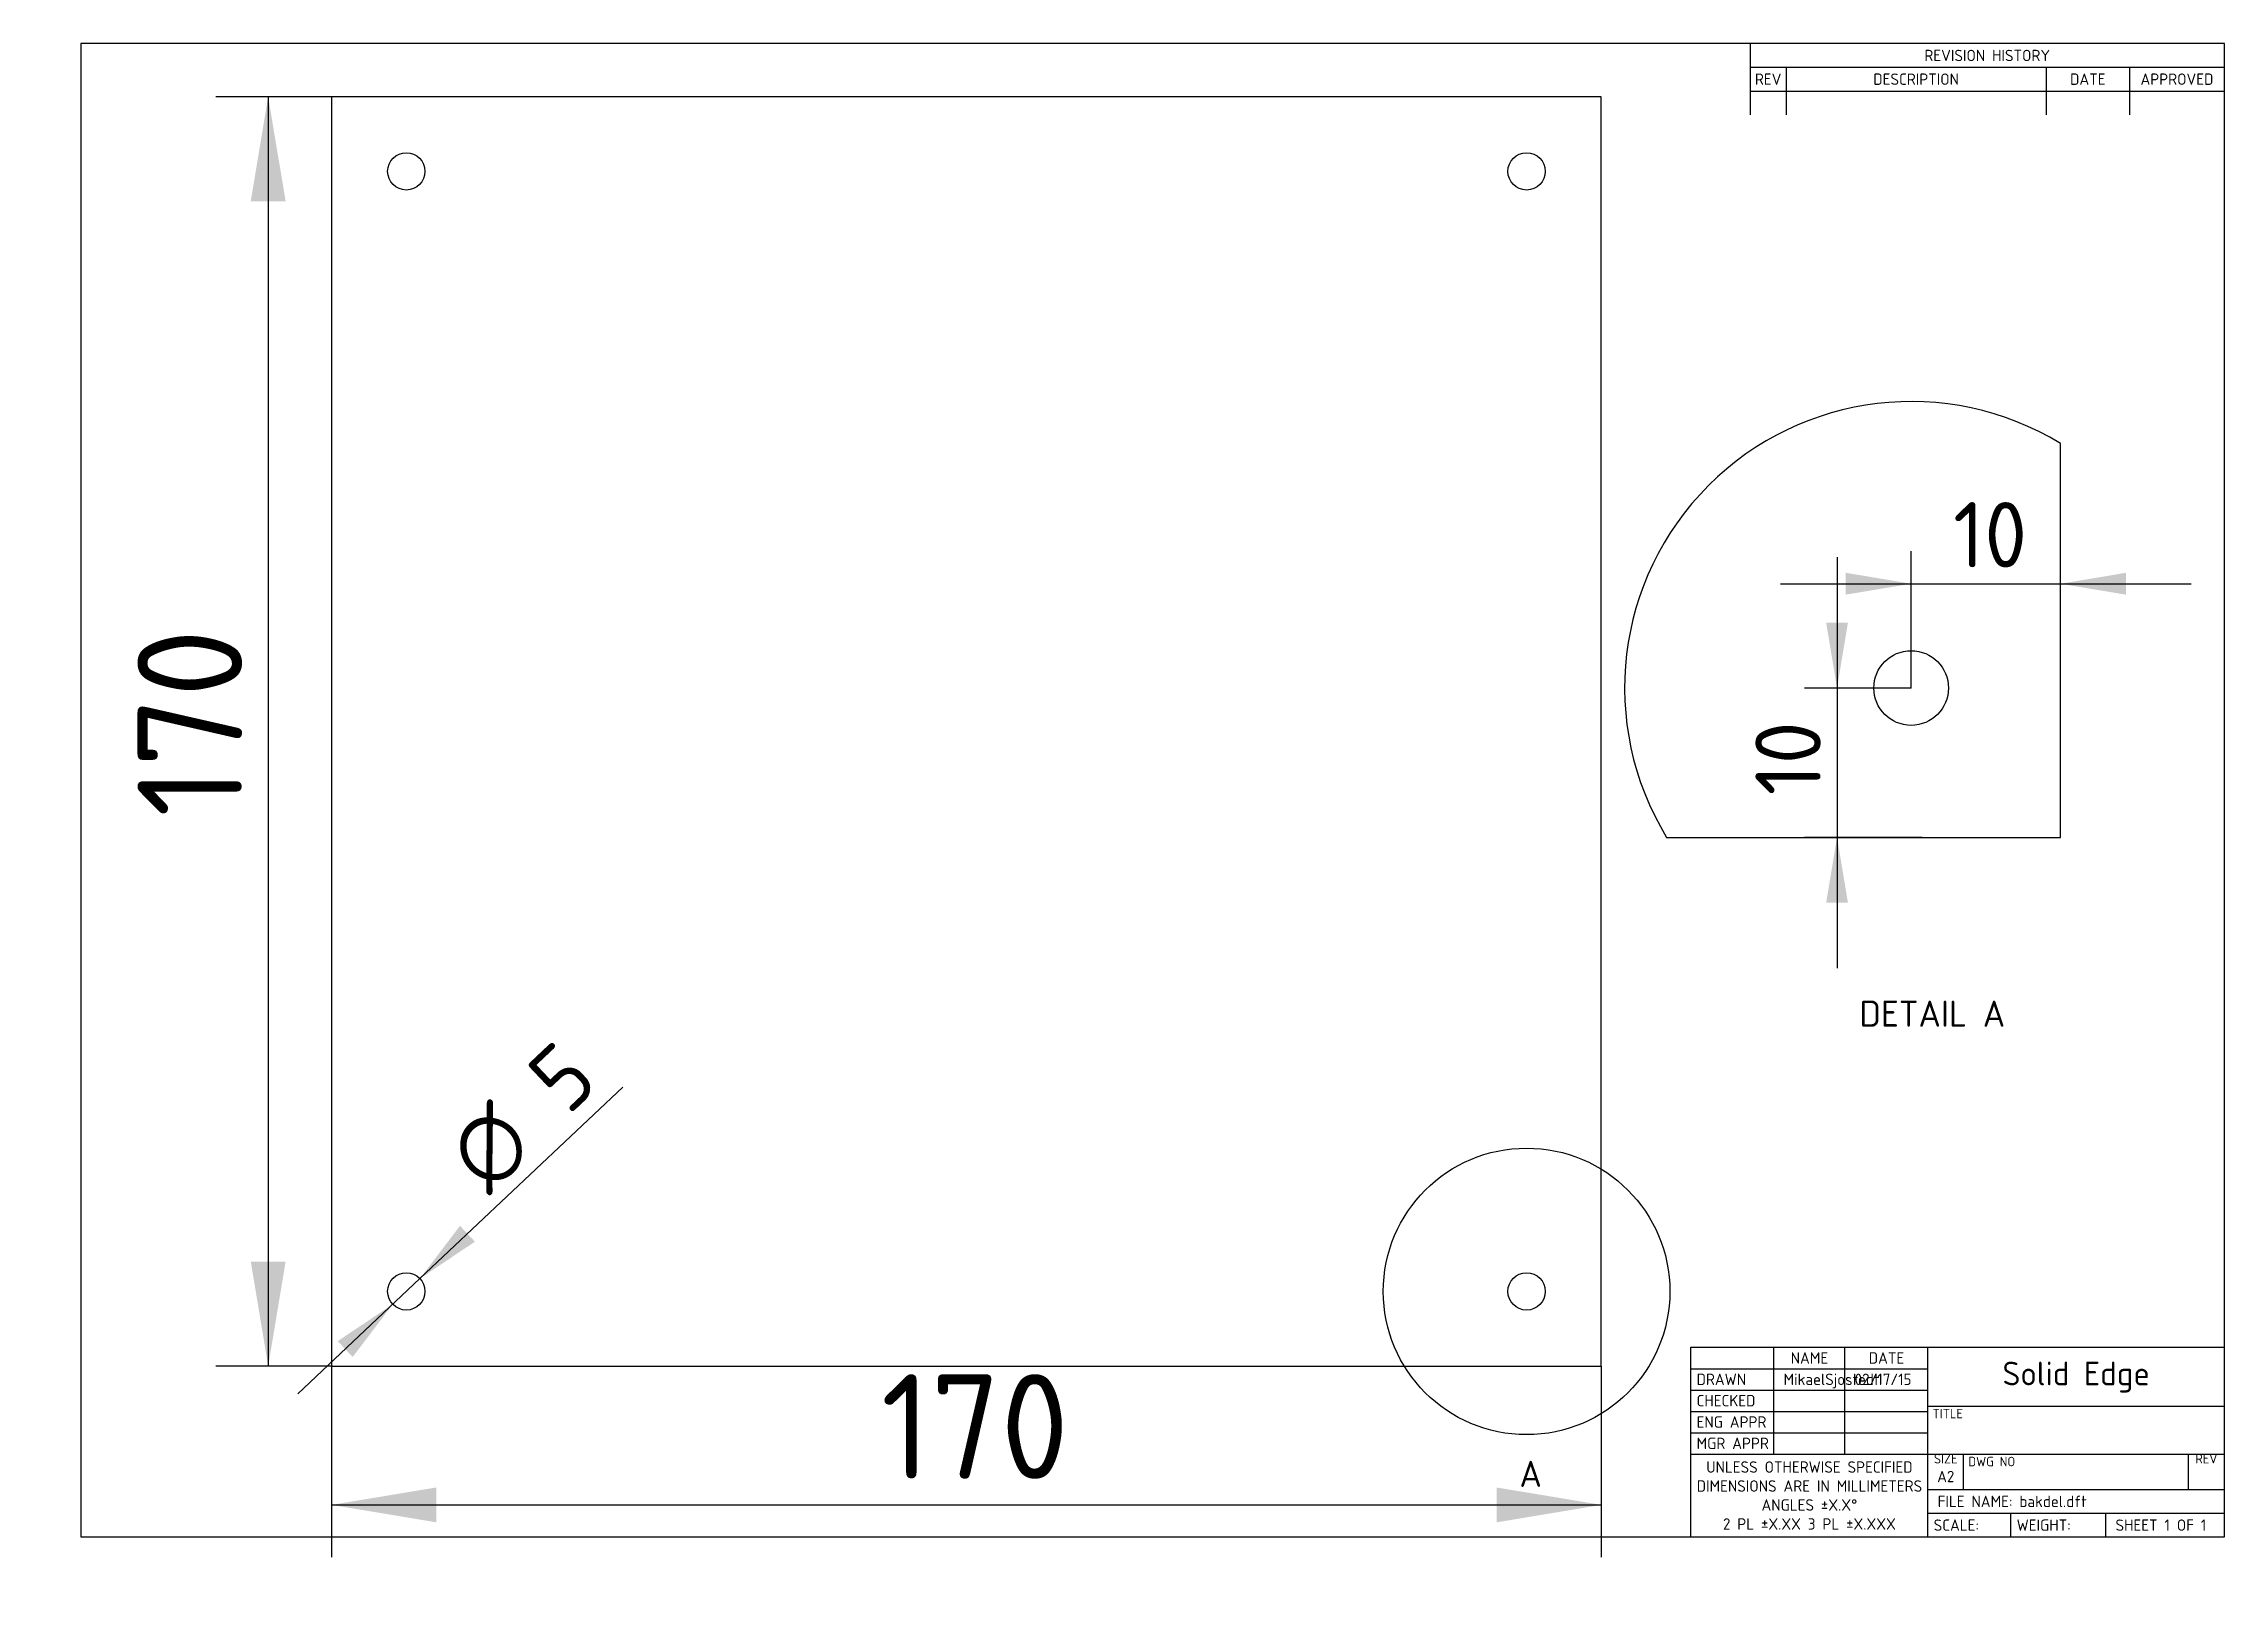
# Model space of a CAD drawing. Header units: millimetres. Extents: x 0 to 584, y -5 to 410.
import ezdxf
from ezdxf import colors
from ezdxf.entities.mleader import LeaderData, LeaderLine
from ezdxf.enums import TextEntityAlignment as Align
from ezdxf.lldxf.tags import DXFTag
from ezdxf.math import Vec2, Vec3

# ---------------------------------------------------------------- set-up
doc = ezdxf.new("R2010")
doc.units = ezdxf.units.MM
doc.layers.add('BAKDEL', color=7, linetype='Continuous')
doc.layers.add('Default', color=7, linetype='Continuous')
doc.styles.add('SEACAD_Solid_Edge_ISO', font='seiso.ttf')
doc.styles.add('SEACAD_Solid_Edge_ISO1_Symbols', font='semeci1.ttf')
tags = doc.linetypes.add('CENTER2', pattern=[28.575, 19.05, -3.175, 3.175, -3.175]).pattern_tags.tags
tags[10:11] = [DXFTag(74, 4), DXFTag(75, 0), DXFTag(340, '0'), DXFTag(46, 0.0), DXFTag(50, 0.0), DXFTag(44, 0.0), DXFTag(45, 0.0)]
tags[8:9] = [DXFTag(74, 4), DXFTag(75, 0), DXFTag(340, '0'), DXFTag(46, 0.0), DXFTag(50, 0.0), DXFTag(44, 0.0), DXFTag(45, 0.0)]
tags[6:7] = [DXFTag(74, 4), DXFTag(75, 0), DXFTag(340, '0'), DXFTag(46, 0.0), DXFTag(50, 0.0), DXFTag(44, 0.0), DXFTag(45, 0.0)]
tags[4:5] = [DXFTag(74, 4), DXFTag(75, 0), DXFTag(340, '0'), DXFTag(46, 0.0), DXFTag(50, 0.0), DXFTag(44, 0.0), DXFTag(45, 0.0)]
doc.dimstyles.new('ISO', dxfattribs={"dimtxt": 28, "dimasz": 28, "dimexe": 14, "dimexo": 0, "dimgap": 14, "dimtad": 1, "dimlfac": 0.5, "dimtxsty": 'SEACAD_Solid_Edge_ISO', "dimblk1": '_SE_FILLED', "dimblk2": '_SE_FILLED', "dimsah": 1, "dimcen": 14, "dimadec": 0, "dimazin": 0, "dimtfac": 1, "dimtmove": 0, "dimatfit": 3, "dimfxl": 0, "dimtolj": 1, "dimarcsym": 0})

# ---------------------------------------------------------------- blocks, each defined once
blk = doc.blocks.new('SE')
at = {"layer": 'BAKDEL', "color": 7, "linetype": 'Continuous'}
for p, q in [((77.13, 395.78), (77.13, 55.78)), ((417.13, 395.78), (77.13, 395.78)), ((417.13, 55.78), (417.13, 395.78)), ((77.13, 55.78), (417.13, 55.78))]:
    blk.add_line(p, q, dxfattribs=at)
for centre in [(97.13, 375.78), (397.13, 375.78), (97.13, 75.78), (397.13, 75.78)]:
    blk.add_circle(centre, 5, dxfattribs=at)
blk = doc.blocks.new('DMBLK9')
at = {"layer": 'Default', "linetype": 'Continuous'}
for points in [[(105.13, 13.93), (105.13, 23.26), (77.13, 18.6)], [(389.13, 13.93), (417.13, 18.6), (389.13, 23.26)]]:
    blk.add_hatch(color=7, dxfattribs=at).paths.add_polyline_path(points)
at = {"layer": 'Default', "color": 7, "linetype": 'Continuous'}
for p, q in [((77.13, 55.78), (77.13, 4.6)), ((417.13, 55.78), (417.13, 4.6)), ((77.13, 18.6), (417.13, 18.6))]:
    blk.add_line(p, q, dxfattribs=at)
at = {"layer": 'Default', "color": 7, "linetype": 'Continuous', "style": 'SEACAD_Solid_Edge_ISO'}
blk.add_text('170', height=28, dxfattribs=at).set_placement((224.22, 53.6), align=Align.TOP_LEFT)
blk = doc.blocks.new('_SE_FILLED')
at = {"color": 0}
blk.add_line((0, 0), (-1, 0), dxfattribs=at)
blk.add_solid([(0, 0), (-1, -0.1665), (-1, 0.1665), (0, 0)], dxfattribs=at)
blk = doc.blocks.new('DMBLK10')
at = {"layer": 'Default', "linetype": 'Continuous'}
for points in [[(55.47, 367.78), (64.81, 367.78), (60.14, 395.78)], [(55.47, 83.78), (60.14, 55.78), (64.81, 83.78)]]:
    blk.add_hatch(color=7, dxfattribs=at).paths.add_polyline_path(points)
at = {"layer": 'Default', "color": 7, "linetype": 'Continuous'}
for p, q in [((77.13, 395.78), (46.14, 395.78)), ((60.14, 395.78), (60.14, 55.78)), ((77.13, 55.78), (46.14, 55.78))]:
    blk.add_line(p, q, dxfattribs=at)
at = {"layer": 'Default', "color": 7, "linetype": 'Continuous', "style": 'SEACAD_Solid_Edge_ISO'}
blk.add_text('170', height=28, rotation=90, dxfattribs=at).set_placement((25.14, 202.87), align=Align.TOP_LEFT)
blk = doc.blocks.new('DMBLK11')
at = {"layer": 'Default', "linetype": 'Continuous'}
for points in [[(111.5, 93.34), (100.77, 79.21), (115.5, 89.1)], [(78.77, 62.46), (82.77, 58.21), (93.5, 72.34)]]:
    blk.add_hatch(color=7, dxfattribs=at).paths.add_polyline_path(points)
at = {"layer": 'Default', "color": 7, "linetype": 'Continuous'}
for p, q in [((100.77, 79.21), (155.14, 130.51)), ((68.04, 48.32), (100.77, 79.21))]:
    blk.add_line(p, q, dxfattribs=at)
for s, style, p in [('5', 'SEACAD_Solid_Edge_ISO', (128.44, 135.39)), ('O', 'SEACAD_Solid_Edge_ISO1_Symbols', (106.63, 114.81))]:
    blk.add_text(s, height=17.5, rotation=43.33732, dxfattribs=dict(at, style=style)).set_placement(p, align=Align.TOP_LEFT)
blk = doc.blocks.new('SE2')
at = {"color": 7, "linetype": 'Continuous', "style": 'SEACAD_Solid_Edge_ISO'}
blk.add_text('A', height=7, dxfattribs=at).set_placement((395.22, 30.41), align=Align.TOP_LEFT)
blk = doc.blocks.new('SE1')
at = {"layer": 'Default', "color": 7, "linetype": 'CENTER2'}
blk.add_circle((397.13, 75.78), 38.37, dxfattribs=at)
at = {"layer": 'Default'}
blk.add_blockref('SE2', (0, 0), dxfattribs=at)
blk = doc.blocks.new('SE3')
at = {"layer": 'BAKDEL', "color": 7, "linetype": 'Continuous'}
for p, q in [((540.12, 197.4), (540.12, 302.88)), ((434.64, 197.4), (540.12, 197.4))]:
    blk.add_line(p, q, dxfattribs=at)
blk.add_circle((500.12, 237.4), 10, dxfattribs=at)
blk = doc.blocks.new('SE6')
at = {"layer": 'Default', "color": 7, "linetype": 'Continuous'}
blk.add_arc((500.12, 237.4), 76.73, 58.58058, 211.41942, dxfattribs=at)
blk = doc.blocks.new('SE5')
blk.add_blockref('SE6', (0, 0))
blk = doc.blocks.new('SE4')
at = {"layer": 'Default'}
blk.add_blockref('SE5', (0, 0), dxfattribs=at)
blk = doc.blocks.new('DMBLK12')
at = {"layer": 'Default', "linetype": 'Continuous'}
for points in [[(482.62, 268.25), (482.62, 262.41), (500.12, 265.33)], [(557.62, 268.25), (540.12, 265.33), (557.62, 262.41)]]:
    blk.add_hatch(color=7, dxfattribs=at).paths.add_polyline_path(points)
at = {"layer": 'Default', "color": 7, "linetype": 'Continuous'}
for p, q in [((500.12, 237.4), (500.12, 274.08)), ((540.12, 238.87), (540.12, 274.08)), ((465.12, 265.33), (575.12, 265.33))]:
    blk.add_line(p, q, dxfattribs=at)
at = {"layer": 'Default', "color": 7, "linetype": 'Continuous', "style": 'SEACAD_Solid_Edge_ISO'}
blk.add_text('10', height=17.5, dxfattribs=at).set_placement((511.37, 287.2), align=Align.TOP_LEFT)
blk = doc.blocks.new('DMBLK13')
at = {"layer": 'Default', "linetype": 'Continuous'}
for points in [[(477.36, 254.9), (480.27, 237.4), (483.19, 254.9)], [(477.36, 179.9), (483.19, 179.9), (480.27, 197.4)]]:
    blk.add_hatch(color=7, dxfattribs=at).paths.add_polyline_path(points)
at = {"layer": 'Default', "color": 7, "linetype": 'Continuous'}
for p, q in [((480.27, 272.4), (480.27, 162.4)), ((500.12, 237.4), (471.52, 237.4)), ((503.06, 197.4), (471.52, 197.4))]:
    blk.add_line(p, q, dxfattribs=at)
at = {"layer": 'Default', "color": 7, "linetype": 'Continuous', "style": 'SEACAD_Solid_Edge_ISO'}
blk.add_text('10', height=17.5, rotation=90, dxfattribs=at).set_placement((458.4, 208.65), align=Align.TOP_LEFT)
blk = doc.blocks.new('_DOT')
at = {"color": 0, "linetype": 'ByBlock', "lineweight": -2}
blk.add_line((-0.5, 0), (-1, 0), dxfattribs=at)
at = {"color": 0, "linetype": 'ByBlock', "const_width": 0.5}
blk.add_lwpolyline([(-0.25, 0, 1), (0.25, 0, 1)], format="xyb", close=True, dxfattribs=at)

msp = doc.modelspace()

# ---------------------------------------------------------------- linework, layer by layer
at = {"layer": 'Default', "color": 7, "linetype": 'Continuous'}
for p, q in [((584, 410), (10, 410)), ((10, 410), (10, 10)), ((457, 410), (457, 390.95)), ((584, 10), (584, 410)), ((457, 403.65), (584, 403.65)), ((466.652, 403.65), (466.652, 390.95)), ((536.248, 403.65), (536.248, 390.95)), ((558.6, 403.65), (558.6, 390.95)), ((457, 397.3), (584, 397.3)), ((441.125, 10), (441.125, 60.8)), ((441.125, 60.8), (584, 60.8)), ((463.35, 32.225), (463.35, 60.8)), ((482.4, 32.225), (482.4, 60.8)), ((504.625, 10), (504.625, 60.8)), ((441.125, 55.085), (504.625, 55.085)), ((441.125, 49.37), (504.625, 49.37)), ((441.125, 43.655), (504.625, 43.655)), ((504.625, 45.052), (584, 45.052)), ((441.125, 37.94), (504.625, 37.94)), ((441.125, 32.225), (584, 32.225)), ((514.15, 22.7), (514.15, 32.098)), ((574.348, 22.7), (574.348, 32.098)), ((504.625, 22.7), (584, 22.7)), ((504.625, 16.35), (584, 16.35)), ((526.85, 10), (526.85, 16.35)), ((552.25, 10), (552.25, 16.35)), ((10, 10), (584, 10))]:
    msp.add_line(p, q, dxfattribs=at)

# ---------------------------------------------------------------- block references
at = {"layer": 'Default'}
for name in ['SE', 'SE4', 'SE3', 'SE1']:
    msp.add_blockref(name, (0, 0), dxfattribs=at)

# ---------------------------------------------------------------- texts
at = {"layer": 'Default', "color": 7, "linetype": 'Continuous', "style": 'SEACAD_Solid_Edge_ISO'}
msp.add_text('DETAIL A', height=7, dxfattribs=at).set_placement((486.278, 153.669), align=Align.TOP_LEFT)
at = {"layer": 'Default', "char_height": 2.5}
for s, insert, width, attachment_point in [('{\\fSolid Edge ISO|b0||i0||c0|p34;\\C7;\\H3.048;\\W1.;REVISION HISTORY}', (520.5, 406.825), 127, 5), ('{\\fSolid Edge ISO|b0||i0||c0|p34;\\C7;\\H3.048;\\W1.;REV}', (461.826, 400.475), 9.652, 5), ('{\\fSolid Edge ISO|b0||i0||c0|p34;\\C7;\\H3.048;\\W1.;DESCRIPTION}', (501.45, 400.475), 69.596, 5), ('{\\fSolid Edge ISO|b0||i0||c0|p34;\\C7;\\H3.048;\\W1.;DATE}', (547.424, 400.475), 22.352, 5), ('{\\fSolid Edge ISO|b0||i0||c0|p34;\\C7;\\H3.048;\\W1.;APPROVED}', (571.3, 400.475), 25.4, 5), ('{\\fSolid Edge ISO|b0||i0||c0|p34;\\C7;\\H3.048;\\W1.;NAME}', (472.875, 57.943), 19.05, 5), ('{\\fSolid Edge ISO|b0||i0||c0|p34;\\C7;\\H3.048;\\W1.;DATE}', (493.512, 57.943), 22.225, 5), ('{\\fSolid Edge ISO|b0||i0||c0|p34;\\C7;\\H3.048;\\W1.;DRAWN}', (442.649, 52.228), 20.701, 4), ('{\\fSolid Edge ISO|b1||i0||c0|p34;\\C7;\\H6.35;\\W1.;Solid Edge}', (544.312, 52.831), 79.375, 5), ('{\\fSolid Edge ISO|b0||i0||c0|p34;\\C7;\\H3.048;\\W1.;CHECKED}', (442.649, 46.513), 20.701, 4), ('{\\fSolid Edge ISO|b0||i0||c0|p34;\\C7;\\H3.048;\\W1.;ENG APPR}', (442.649, 40.797), 20.701, 4), ('{\\fSolid Edge ISO|b0||i0||c0|p34;\\C7;\\H2.54;\\W1.;TITLE}', (505.895, 44.302), 78.105, 1), ('{\\fSolid Edge ISO|b0||i0||c0|p34;\\C7;\\H3.048;\\W1.;MGR APPR}', (442.649, 35.083), 20.701, 4), ('{\\fSolid Edge ISO|b0||i0||c0|p34;\\C7;\\H3.048;\\W1.;UNLESS OTHERWISE SPECIFIED\\P}{\\fSolid Edge ISO|b0||i0||c0|p34;\\C7;\\H3.048;\\W1.;DIMENSIONS ARE IN MILLIMETERS\\P}{\\fSolid Edge ISO|b0||i0||c0|p34;\\C7;\\H3.048;\\W1.;ANGLES ±X.X°\\P}{\\fSolid Edge ISO|b0||i0||c0|p34;\\C7;\\H3.048;\\W1.;2 PL ±X.XX 3 PL ±X.XXX}', (472.875, 21.113), 63.5, 5), ('{\\fSolid Edge ISO|b0||i0||c0|p34;\\C7;\\H2.54;\\W1.;SIZE}', (509.387, 32.225), 9.525, 2), ('{\\fSolid Edge ISO|b0||i0||c0|p34;\\C7;\\H2.54;\\W1.;DWG NO}', (515.42, 31.475), 58.928, 1), ('{\\fSolid Edge ISO|b0||i0||c0|p34;\\C7;\\H2.54;\\W1.;REV}', (579.174, 32.225), 9.652, 2), ('{\\fSolid Edge ISO|b1||i0||c0|p34;\\C7;\\H3.048;\\W1.;A2}', (509.387, 26.192), 9.525, 5), ('{\\fSolid Edge ISO|b0||i0||c0|p34;\\C7;\\H3.048;\\W1.;SCALE:}', (506.149, 13.175), 20.701, 4), ('{\\fSolid Edge ISO|b0||i0||c0|p34;\\C7;\\H3.048;\\W1.;WEIGHT:}', (528.374, 13.175), 23.876, 4)]:
    msp.add_mtext(s, dxfattribs=dict(at, insert=insert, width=width, attachment_point=attachment_point))

# ---------------------------------------------------------------- dimensions: what is measured, and where the dimension line sits
at = {"layer": 'Default', "color": 7, "linetype": 'Continuous'}
for base, p1, p2, angle, picture, middle in [((60.139, 395.775), (77.134, 395.775), (77.134, 55.775), 270, 'DMBLK10', (60.139, 225.775)), ((77.134, 18.597), (77.134, 55.775), (417.134, 55.775), 0, 'DMBLK9', (247.134, 18.597))]:
    dim = msp.add_linear_dim(base=base, p1=p1, p2=p2, angle=angle, text='\\A1;<>', dimstyle='ISO', dxfattribs=at)
    dim.commit()
    dim.dimension.update_dxf_attribs({"geometry": picture, "text_midpoint": middle, "dimtype": 161})
dim = msp.add_linear_dim(base=(540.119, 265.329), p1=(500.119, 237.4), p2=(540.119, 197.4), text='\\A1;<>', dimstyle='ISO', override={"dimtxt": 17.5, "dimasz": 17.5, "dimexe": 8.75, "dimgap": 8.75, "dimlfac": 0.25, "dimcen": 8.75}, dxfattribs=at)
dim.commit()
dim.dimension.update_dxf_attribs({"geometry": 'DMBLK12', "text_midpoint": (520.119, 265.329), "dimtype": 160})
dim = msp.add_linear_dim(base=(480.275, 197.4), p1=(500.119, 237.4), p2=(540.119, 197.4), angle=90, text='\\A1;<>', dimstyle='ISO', override={"dimtxt": 17.5, "dimasz": 17.5, "dimexe": 8.75, "dimgap": 8.75, "dimlfac": 0.25, "dimcen": 8.75}, dxfattribs=at)
dim.commit()
dim.dimension.update_dxf_attribs({"geometry": 'DMBLK13', "text_midpoint": (480.275, 217.4), "dimtype": 160})
dim = msp.add_diameter_dim_2p(p1=(93.497, 72.344), p2=(100.771, 79.207), text='\\A1;<>', dimstyle='ISO', override={"dimtxt": 17.5, "dimasz": 17.5, "dimexe": 8.75, "dimgap": 8.75, "dimcen": 8.75, "dimtmove": 1}, dxfattribs=at)
dim.commit()
dim.dimension.update_dxf_attribs({"geometry": 'DMBLK11', "text_midpoint": (117.188, 94.698), "dimtype": 163})

# ---------------------------------------------------------------- leaders
ml = msp.add_multileader_mtext('Standard', dxfattribs=at)
ml.set_content('\\pxsm0.9;{\\fSolid Edge ISO|c0|p34;\\W1.;MikaelSjostedt\\P}', color=256)
ml.set_leader_properties(linetype='ByLayer')
ml.set_arrow_properties(name='DOT')
ml.build(insert=Vec2(0, 0))
ml.multileader.update_dxf_attribs({"leader_type": 0, "dogleg_length": 0, "arrow_head_size": 3.048})
ctx = ml.context
ctx.base_point, ctx.char_height, ctx.arrow_head_size, ctx.landing_gap_size = Vec3(463.941, 53.752), 3.048, 3.048, 1.067
notes = []
notes.append((ctx, [(0, (0, 0, 0), (0, 0), (1, 0), 1, [])]))
ctx.mtext.insert = Vec3(465.941, 53.752)
ml = msp.add_multileader_mtext('Standard', dxfattribs=at)
ml.set_content('\\pxsm0.9;{\\fSolid Edge ISO|c0|p34;\\W1.;02/17/15\\P}', color=256)
ml.set_leader_properties(linetype='ByLayer')
ml.set_arrow_properties(name='DOT')
ml.build(insert=Vec2(0, 0))
ml.multileader.update_dxf_attribs({"leader_type": 0, "dogleg_length": 0, "arrow_head_size": 3.048})
ctx = ml.context
ctx.base_point, ctx.char_height, ctx.arrow_head_size, ctx.landing_gap_size = Vec3(482.991, 53.752), 3.048, 3.048, 1.067
notes.append((ctx, [(0, (0, 0, 0), (0, 0), (1, 0), 1, [])]))
ctx.mtext.insert = Vec3(484.991, 53.752)
ml = msp.add_multileader_mtext('Standard', dxfattribs=at)
ml.set_content('\\pxsm0.9;{\\fSolid Edge ISO|c0|p34;\\W1.;FILE NAME: bakdel.dft\\P}', color=256)
ml.set_leader_properties(linetype='ByLayer')
ml.set_arrow_properties(name='DOT')
ml.build(insert=Vec2(0, 0))
ml.multileader.update_dxf_attribs({"leader_type": 0, "dogleg_length": 0, "arrow_head_size": 3.048})
ctx = ml.context
ctx.base_point, ctx.char_height, ctx.arrow_head_size, ctx.landing_gap_size = Vec3(505.216, 21.049), 3.048, 3.048, 1.067
notes.append((ctx, [(0, (0, 0, 0), (0, 0), (1, 0), 1, [])]))
ctx.mtext.insert = Vec3(507.216, 21.049)
ml = msp.add_multileader_mtext('Standard', dxfattribs=at)
ml.set_content('\\pxsm0.9;{\\fSolid Edge ISO|c0|p34;\\W1.;SHEET 1 OF 1\\P}', color=256)
ml.set_leader_properties(linetype='ByLayer')
ml.set_arrow_properties(name='DOT')
ml.build(insert=Vec2(0, 0))
ml.multileader.update_dxf_attribs({"leader_type": 0, "dogleg_length": 0, "arrow_head_size": 3.048})
ctx = ml.context
ctx.base_point, ctx.char_height, ctx.arrow_head_size, ctx.landing_gap_size = Vec3(552.841, 14.699), 3.048, 3.048, 1.067
notes.append((ctx, [(0, (0, 0, 0), (0, 0), (1, 0), 1, [])]))
ctx.mtext.insert = Vec3(554.841, 14.699)
for ctx, leaders in notes:
    for number, flags, end, landing, length, lines in leaders:
        leader = LeaderData()
        leader.index, (leader.has_last_leader_line, leader.has_dogleg_vector, leader.attachment_direction) = number, flags
        leader.last_leader_point, leader.dogleg_vector, leader.dogleg_length = Vec3(end), Vec3(landing), length
        for number, points, colour, breaks in lines:
            line = LeaderLine()
            line.index, line.vertices, line.color, line.breaks = number, Vec3.list(points), colors.encode_raw_color(colour), breaks
            leader.lines.append(line)
        ctx.leaders.append(leader)

doc.saveas('drawing.dxf')
